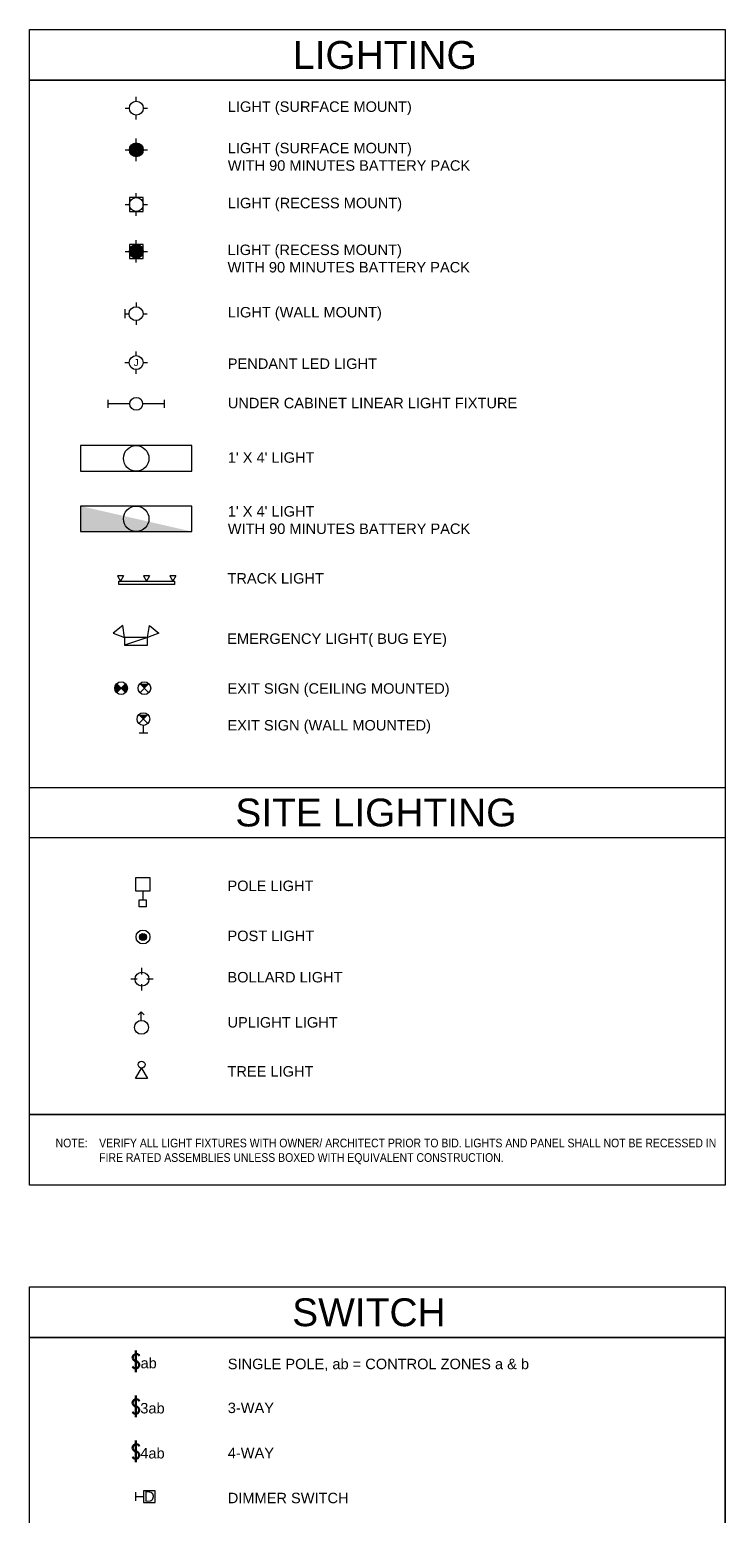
# Paper-space layout 'E-0.2' of a CAD drawing. Header units: inches. Extents: x 0.5 to 40.8, y 0.5 to 29.5.
# Drawn here: x 2.54 to 8.79, y 13.4 to 26.73 of the extents above; entities that cross this region are included whole.
import ezdxf
from ezdxf.enums import TextEntityAlignment as Align

# ---------------------------------------------------------------- set-up
doc = ezdxf.new("R2010")
doc.units = ezdxf.units.IN
doc.header["$LTSCALE"] = 24
doc.header["$MEASUREMENT"] = 0
for name, color, linetype in [('DET-6', 6, 'Continuous'), ('E-ANNO', 2, 'Continuous'), ('E-CON3', 4, 'Continuous'), ('E-LIGHTING', 6, 'Continuous'), ('E-LIGHTS-SYM', 6, 'Continuous'), ('E-POWER-SYM', 6, 'Continuous'), ('E-SYM', 6, 'Continuous'), ('E-SYM3', 6, 'Continuous'), ('E-TEXT', 2, 'Continuous'), ('E-TXT1', 2, 'Continuous'), ('E-TXT3', 2, 'Continuous'), ('E_TEXT', 2, 'Continuous'), ('M_TEXT', 2, 'Continuous')]:
    doc.layers.add(name, color=color, linetype=linetype)
doc.layers.add('E-SWITCH', color=6, linetype='Continuous', lineweight=50)
doc.styles.add('ARC-TEXT', font='arial.ttf', dxfattribs={"width": 0.86, "height": 4.5})
doc.styles.add('ArialMT', font='arial.ttf')
doc.styles.add('GEC', font='arial.ttf')
doc.styles.add('rpm', font='architxt.shx', dxfattribs={"width": 0.85, "height": 0.09375})

# ---------------------------------------------------------------- blocks, each defined once
blk = doc.blocks.new('RECESSED LIGHT')
at = {"layer": 'E-LIGHTING'}
for points in [[(-4.84, 0), (-3, 0)], [(0, 3), (0, 4.84)], [(3, 0), (4.84, 0)], [(0, -4.84), (0, -3)]]:
    blk.add_lwpolyline(points, dxfattribs=at)
blk.add_lwpolyline([(-3, 3), (-3, -3), (3, -3), (3, 3)], close=True, dxfattribs=at)
blk.add_circle((0, 0), 3, dxfattribs=at)
blk = doc.blocks.new('CEILING LIGHT')
at = {"layer": 'E-LIGHTING'}
for points in [[(-4.84, 0), (-3, 0)], [(0, 3), (0, 4.84)], [(3, 0), (4.84, 0)], [(0, -4.84), (0, -3)]]:
    blk.add_lwpolyline(points, dxfattribs=at)
blk.add_circle((0, 0), 3, dxfattribs=at)
blk = doc.blocks.new('WALL LIGHT')
at = {"layer": 'E-LIGHTING'}
for points in [[(0, 7.84), (0, 9.69)], [(-4.84, 4.84), (-3, 4.84)], [(-1.99, 0), (1.99, 0)], [(0, 0), (0, 1.84)], [(3, 4.84), (4.84, 4.84)]]:
    blk.add_lwpolyline(points, dxfattribs=at)
blk.add_circle((0, 4.84), 3, dxfattribs=at)
blk = doc.blocks.new('UN-CAB-LIGHT')
at = {"color": 0}
for p, q in [((951.24, -1498.11), (951.24, -1501.51)), ((951.24, -1499.81), (960.62, -1499.81)), ((966.12, -1499.81), (975.51, -1499.81)), ((975.51, -1498.11), (975.51, -1501.51))]:
    blk.add_line(p, q, dxfattribs=at)
blk.add_circle((963.37, -1499.81), 2.75, dxfattribs=at)
blk = doc.blocks.new('UN-CAB-LIGHTv_ATT')
at = {"color": 0, "rotation": 269.9999999999999}
blk.add_blockref('UN-CAB-LIGHT', (1499.81, 963.37), dxfattribs=at)
at = {"layer": 'E-ANNO', "style": 'rpm', "width": 0.85}
blk.add_attdef('Top', text='', height=4.5, dxfattribs=at).set_placement((3.95, 12.14), align=Align.TOP_LEFT)
blk.add_attdef('Bottom', (3.95, -12.14), '', height=4.5, dxfattribs=at)
blk = doc.blocks.new('1FTx4FT LIGHT')
at = {"layer": 'E-SYM3'}
blk.add_lwpolyline([(-24, -5.5), (24, -5.5), (24, 5.5), (-24, 5.5)], close=True, dxfattribs=at)
blk.add_circle((0, 0), 5.5, dxfattribs=at)
blk = doc.blocks.new('S-FLOURESCENT-E')
at = {"layer": 'E-CON3', "transparency": 33554569}
h = blk.add_hatch(color=6, dxfattribs=at)
h.dxf.hatch_style = 1
h.paths.add_polyline_path([(-24, 5.5), (-24, -5.5), (24, -5.5)])
at = {"layer": 'E-SYM3'}
blk.add_lwpolyline([(-24, -5.5), (24, -5.5), (24, 5.5), (-24, 5.5)], close=True, dxfattribs=at)
blk.add_circle((0, 0), 5.5, dxfattribs=at)
blk = doc.blocks.new('S-1_Gang(S)')
at = {"layer": 'E-SWITCH', "linetype": 'ByBlock'}
blk.add_line((0, 0), (0, 9.3), dxfattribs=at)
for centre, start, end in [((0.14, 6.22), 27.14422, 264.73166), ((-0.14, 3.08), 207.14422, 84.73166)]:
    blk.add_arc(centre, 1.57, start, end, dxfattribs=at)
at = {"layer": 'E-TEXT', "style": 'ArialMT'}
blk.add_attdef('SWITCH_LEG(A)', text='', height=4.5, dxfattribs=at).set_placement((5.11, 4.65), align=Align.MIDDLE_CENTER)
blk.add_attdef('NUM', text='', height=3, dxfattribs=at).set_placement((2.5, 8.25), align=Align.MIDDLE_LEFT)
blk = doc.blocks.new('S-1_Gang(D)')
at = {"layer": 'E-SYM'}
for p, q in [((1.88, 0), (-1.88, 0)), ((0, 0), (0, 3.22))]:
    blk.add_line(p, q, dxfattribs=at)
blk.add_lwpolyline([(2.49, 8.21), (-2.49, 8.21), (-2.49, 3.22), (2.49, 3.22)], close=True, dxfattribs=at)
at = {"layer": 'E-TEXT', "style": 'ARC-TEXT', "width": 1.00018}
for tag, p in [('SWITCH_LEG(A)', (5.93, 4.65)), ('DIMMER', (0, 5.71))]:
    blk.add_attdef(tag, text='', height=4.5, dxfattribs=at).set_placement(p, align=Align.MIDDLE_CENTER)
blk.add_attdef('NUM', text='', height=4.5, dxfattribs=at).set_placement((3.56, 8.3), align=Align.MIDDLE_LEFT)
blk = doc.blocks.new('PENDANT LIGHT')
at = {"layer": 'E-LIGHTING'}
for points in [[(-4.84, 0), (-3, 0)], [(0, 3), (0, 4.84)], [(3, 0), (4.84, 0)], [(0, -4.84), (0, -3)]]:
    blk.add_lwpolyline(points, dxfattribs=at)
blk.add_circle((0, 0), 3, dxfattribs=at)
at = {"layer": 'E_TEXT', "style": 'ArialMT'}
blk.add_attdef('LIGHT_SYMBOL', text='', height=3, dxfattribs=at).set_placement((0, 0), align=Align.MIDDLE_CENTER)
blk = doc.blocks.new('EM LIGHT')
for p, q in [((-5.74, 8.49), (-9.83, 5.24)), ((-4.99, 3.32), (-5.74, 8.49)), ((4.99, 3.32), (5.74, 8.49)), ((5.74, 8.49), (9.83, 5.24)), ((-9.83, 5.24), (-4.99, 3.32)), ((4.99, 3.32), (-4.99, 0)), ((9.83, 5.24), (4.99, 3.32))]:
    blk.add_line(p, q)
blk.add_lwpolyline([(4.99, 3.32), (-4.99, 3.32), (-4.99, 0), (4.99, 0)], close=True)
at = {"layer": 'E-SYM3'}
blk.add_solid([(-4.99, 0), (4.99, 3.32), (4.99, 0), (-4.99, 0)], dxfattribs=at)
blk = doc.blocks.new('TRACK LIGHT')
at = {"layer": 'E-LIGHTS-SYM'}
for p, q in [((-9.93, 3.78), (-12.54, 3.78)), ((-12.54, 3.78), (-11.24, 1.52)), ((-9.93, 3.78), (-11.24, 1.52)), ((1.31, 3.78), (-1.3, 3.78)), ((-1.3, 3.78), (0, 1.52)), ((1.31, 3.78), (0, 1.52)), ((12.58, 3.78), (9.97, 3.78)), ((9.97, 3.78), (11.27, 1.52)), ((12.58, 3.78), (11.27, 1.52))]:
    blk.add_line(p, q, dxfattribs=at)
blk.add_lwpolyline([(-11.99, 1.52), (11.99, 1.52), (11.99, 0), (-11.99, 0)], close=True, dxfattribs=at)
blk = doc.blocks.new('DATA OUTLET')
at = {"layer": 'DET-6'}
blk.add_lwpolyline([(0, 0), (-2.6, 4.52), (2.61, 4.51), (0, 0)], dxfattribs=at)
blk = doc.blocks.new('A$C7257021D')
h = blk.add_hatch(color=256)
edge = h.paths.add_edge_path()
edge.add_arc((0, 0), 5.47, 45.0177, 134.9823)
edge.add_line((-3.9, 3.9), (0, 0))
edge.add_line((0, 0), (3.9, 3.9))
edge = h.paths.add_edge_path(flags=16)
edge.add_arc((0, 0), 5.47, 45.0177, 134.9823)
at = {"linetype": 'Continuous'}
for p, q in [((3.9, -3.9), (-3.9, 3.9)), ((3.9, 3.9), (-3.9, -3.9))]:
    blk.add_line(p, q, dxfattribs=at)
blk.add_circle((0, 0), 5.47, dxfattribs=at)
blk = doc.blocks.new('A$C778D3707')
for points in [[(-3.9, -3.9), (0, 0), (-3.9, 3.9, 0.414213)], [(3.9, -3.9), (0, 0), (3.9, 3.9, -0.414213)]]:
    blk.add_hatch(color=256).paths.add_polyline_path(points)
for p, q in [((-3.9, 3.9), (3.9, -3.9)), ((-3.9, -3.9), (3.9, 3.9))]:
    blk.add_line(p, q)
blk.add_circle((0, 0), 5.47)

psp = doc.layouts.new('E-0.2')

# ---------------------------------------------------------------- hatches: boundary and pattern name
at = {"layer": 'E-LIGHTING'}
h = psp.add_hatch(color=256, dxfattribs=at)
h.dxf.hatch_style = 1
h.paths.add_polyline_path([(3.439, 25.653, 1), (3.564, 25.653, 1)])
h = psp.add_hatch(color=256, dxfattribs=at)
h.dxf.hatch_style = 1
h.paths.add_polyline_path([(3.439, 24.741, 1), (3.564, 24.741, 1)])
h = psp.add_hatch(color=256, dxfattribs=at)
h.dxf.hatch_style = 1
h.paths.add_polyline_path([(3.529, 18.588, 1), (3.592, 18.588, 1)])

# ---------------------------------------------------------------- linework, layer by layer
for p, q in [((3.559, 18.998), (3.559, 18.96)), ((3.559, 18.96), (3.559, 18.921)), ((3.552, 18.271), (3.552, 18.31)), ((3.552, 18.252), (3.552, 18.271)), ((3.49, 18.209), (3.451, 18.209)), ((3.509, 18.209), (3.49, 18.209)), ((3.552, 18.146), (3.552, 18.166)), ((3.552, 18.108), (3.552, 18.146)), ((3.615, 18.209), (3.595, 18.209)), ((3.653, 18.209), (3.615, 18.209)), ((3.518, 17.889), (3.545, 17.916)), ((3.545, 17.878), (3.545, 17.916)), ((3.573, 17.889), (3.545, 17.916)), ((3.545, 17.839), (3.545, 17.878))]:
    psp.add_line(p, q, dxfattribs=at)
for points in [[(3.497, 19.123), (3.622, 19.123), (3.622, 18.998), (3.497, 18.998)], [(3.528, 18.921), (3.591, 18.921), (3.591, 18.859), (3.528, 18.859)]]:
    psp.add_lwpolyline(points, close=True, dxfattribs=at)
for centre, radius in [((3.561, 18.588), 0.0625), ((3.561, 18.588), 0.0312), ((3.552, 18.209), 0.0625), ((3.548, 17.777), 0.0625), ((3.548, 17.443), 0.0312)]:
    psp.add_circle(centre, radius, dxfattribs=at)
at = {"layer": 'E-SYM3'}
for p, q in [((3.526, 20.42), (3.604, 20.42)), ((3.565, 20.42), (3.565, 20.487))]:
    psp.add_line(p, q, dxfattribs=at)
at = {"layer": 'E-TXT1'}
for p, q in [((2.544, 26.277), (8.787, 26.277)), ((2.544, 16.994), (2.544, 20.158)), ((8.787, 20.158), (8.787, 16.994)), ((2.544, 14.994), (8.787, 14.994)), ((8.787, 14.994), (8.787, 14.994))]:
    psp.add_line(p, q, dxfattribs=at)
for points in [[(2.544, 26.731), (8.787, 26.731), (8.787, 26.277), (2.544, 26.277)], [(2.544, 26.277), (8.787, 26.277), (8.787, 16.994), (2.544, 16.994)], [(2.544, 19.931), (8.787, 19.931), (8.787, 19.478), (2.544, 19.478)], [(2.544, 15.447), (8.787, 15.447), (8.787, 14.994), (2.544, 14.994)], [(2.544, 14.994), (8.787, 14.994), (8.787, 9.217), (2.544, 9.217)], [(8.787, 14.994), (8.787, 14.994), (8.787, 9.217), (8.787, 9.217)]]:
    psp.add_lwpolyline(points, close=True, dxfattribs=at)
at = {"layer": 'M_TEXT'}
psp.add_lwpolyline([(2.544, 16.994), (8.787, 16.994), (8.787, 16.362), (2.544, 16.361)], close=True, dxfattribs=at)

# ---------------------------------------------------------------- block references
at = {"xscale": 0.02083333333333333, "yscale": 0.02083333333333333, "zscale": 0.02083333333333333}
psp.add_blockref('PENDANT LIGHT', (3.5, 23.743), dxfattribs=at).add_auto_attribs({'LIGHT_SYMBOL': 'J'})
psp.add_blockref('TRACK LIGHT', (3.593, 21.751), dxfattribs=at)
at = {"xscale": 0.02083333333333333, "yscale": 0.02083333333333333, "zscale": 0.02083333333333333, "rotation": 180}
psp.add_blockref('DATA OUTLET', (3.547, 17.411), dxfattribs=at)
at = {"layer": 'E-LIGHTING', "xscale": 0.02083333333333333, "yscale": 0.02083333333333333, "zscale": 0.02083333333333333}
for name, p in [('CEILING LIGHT', (3.501, 26.027)), ('CEILING LIGHT', (3.501, 25.653)), ('RECESSED LIGHT', (3.501, 25.162)), ('RECESSED LIGHT', (3.501, 24.741)), ('1FTx4FT LIGHT', (3.5, 22.883)), ('S-FLOURESCENT-E', (3.5, 22.341)), ('EM LIGHT', (3.499, 21.207))]:
    psp.add_blockref(name, p, dxfattribs=at)
at = {"layer": 'E-LIGHTING', "xscale": 0.02083333333333333, "yscale": 0.02083333333333333, "zscale": 0.02083333333333333, "rotation": 270}
psp.add_blockref('WALL LIGHT', (3.398, 24.182), dxfattribs=at)
at = {"layer": 'E-POWER-SYM', "xscale": 0.02083333333333333, "yscale": 0.02083333333333333, "zscale": 0.02083333333333333, "rotation": 270}
psp.add_blockref('UN-CAB-LIGHTv_ATT', (3.5, 23.373), dxfattribs=at)
at = {"layer": 'E-SYM3', "xscale": 0.01041666666666667, "yscale": 0.01041666666666667, "zscale": 0.01041666666666667}
for name, p in [('A$C778D3707', (3.365, 20.821)), ('A$C7257021D', (3.574, 20.821)), ('A$C7257021D', (3.565, 20.544))]:
    psp.add_blockref(name, p, dxfattribs=at)
at = {"layer": 'E-SYM3'}
ref = psp.add_blockref('S-1_Gang(S)', (3.498, 14.683), dxfattribs=dict(at, xscale=0.02083333333333333, yscale=0.02083333333333333, zscale=0.02083333333333333))
ref.add_attrib('SWITCH_LEG(A)', 'ab', dxfattribs={"layer": 'E-TEXT', "height": 0.0938, "style": 'ArialMT'}).set_placement((3.612, 14.764), align=Align.MIDDLE_CENTER)
ref = psp.add_blockref('S-1_Gang(S)', (3.498, 14.278), dxfattribs=dict(at, xscale=0.02083333333333333, yscale=0.02083333333333333, zscale=0.02083333333333333))
ref.add_attrib('SWITCH_LEG(A)', '3ab', dxfattribs={"layer": 'E-TEXT', "height": 0.0938, "style": 'ArialMT'}).set_placement((3.646, 14.359), align=Align.MIDDLE_CENTER)
ref = psp.add_blockref('S-1_Gang(S)', (3.498, 13.874), dxfattribs=dict(at, xscale=0.02083333333333333, yscale=0.02083333333333333, zscale=0.02083333333333333))
ref.add_attrib('SWITCH_LEG(A)', '4ab', dxfattribs={"layer": 'E-TEXT', "height": 0.0938, "style": 'ArialMT'}).set_placement((3.646, 13.955), align=Align.MIDDLE_CENTER)
ref = psp.add_blockref('S-1_Gang(D)', (3.498, 13.566), dxfattribs=dict(at, xscale=0.02083333333333333, yscale=0.02083333333333333, zscale=0.02083333333333333, rotation=270))
ref.add_attrib('DIMMER', 'D', dxfattribs={"layer": 'E-TEXT', "height": 0.0938, "style": 'ARC-TEXT', "width": 1.00018}).set_placement((3.618, 13.566), align=Align.MIDDLE_CENTER)

# ---------------------------------------------------------------- texts
at = {"layer": 'E-TXT1', "style": 'GEC'}
for s, p in [('LIGHTING', (4.907, 26.379)), ('SITE LIGHTING', (4.39, 19.58)), ('SWITCH', (4.9, 15.095))]:
    psp.add_text(s, height=0.25, dxfattribs=at).set_placement(p)
at = {"layer": 'E-TXT3', "attachment_point": 1, "style": 'GEC'}
for s, insert, char_height, width in [('LIGHT (SURFACE MOUNT)', (4.322, 26.087), 0.09375, 4.01529), ('LIGHT (SURFACE MOUNT)\\PWITH 90 MINUTES BATTERY PACK', (4.322, 25.715), 0.09375, 4.01529), ('LIGHT (RECESS MOUNT)', (4.322, 25.222), 0.09375, 4.2143), ('LIGHT (RECESS MOUNT)\\PWITH 90 MINUTES BATTERY PACK', (4.32, 24.802), 0.09375, 4.01529), ('LIGHT (WALL MOUNT)', (4.322, 24.242), 0.09375, 3.82292), ('PENDANT LED LIGHT', (4.322, 23.78), 0.09375, 3.82292), ('UNDER CABINET LINEAR LIGHT FIXTURE', (4.322, 23.427), 0.09375, 3.82292), ("1' X 4' LIGHT", (4.322, 22.938), 0.09375, 3.82292), ("1' X 4' LIGHT\\PWITH 90 MINUTES BATTERY PACK", (4.322, 22.455), 0.09375, 3.82292), ('TRACK LIGHT', (4.319, 21.854), 0.09375, 4.2143), ('EMERGENCY LIGHT( BUG EYE)', (4.317, 21.312), 0.09375, 3.82292), ('EXIT SIGN (CEILING MOUNTED)', (4.319, 20.865), 0.09375, 4.2143), ('EXIT SIGN (WALL MOUNTED)', (4.319, 20.535), 0.09375, 4.2143), ('POLE LIGHT', (4.319, 19.094), 0.0938, 4.2143), ('POST LIGHT', (4.319, 18.645), 0.0938, 4.2143), ('BOLLARD LIGHT', (4.319, 18.274), 0.09375, 4.2143), ('UPLIGHT LIGHT', (4.319, 17.869), 0.09375, 4.2143), ('TREE LIGHT', (4.319, 17.429), 0.0938, 4.2143), ('SINGLE POLE, ab = CONTROL ZONES a & b', (4.322, 14.803), 0.09375, 4.01529), ('3-WAY', (4.322, 14.409), 0.0938, 4.2143), ('4-WAY', (4.322, 14.004), 0.0938, 4.2143), ('DIMMER SWITCH', (4.322, 13.6), 0.09375, 4.2143)]:
    psp.add_mtext(s, dxfattribs=dict(at, insert=insert, char_height=char_height, width=width))
at = {"layer": 'M_TEXT', "insert": (2.699, 16.778), "char_height": 0.078125, "attachment_point": 1, "style": 'ARC-TEXT'}
psp.add_mtext_dynamic_manual_height_columns('\\pi-0.39063,l0.46875,t0.46875;NOTE:^IVERIFY ALL LIGHT FIXTURES WITH OWNER/ ARCHITECT PRIOR TO BID. LIGHTS AND PANEL SHALL NOT BE RECESSED IN FIRE RATED ASSEMBLIES UNLESS BOXED WITH EQUIVALENT CONSTRUCTION.', width=6.07269, gutter_width=22.5, heights=[0], dxfattribs=at)

doc.saveas('drawing.dxf')
